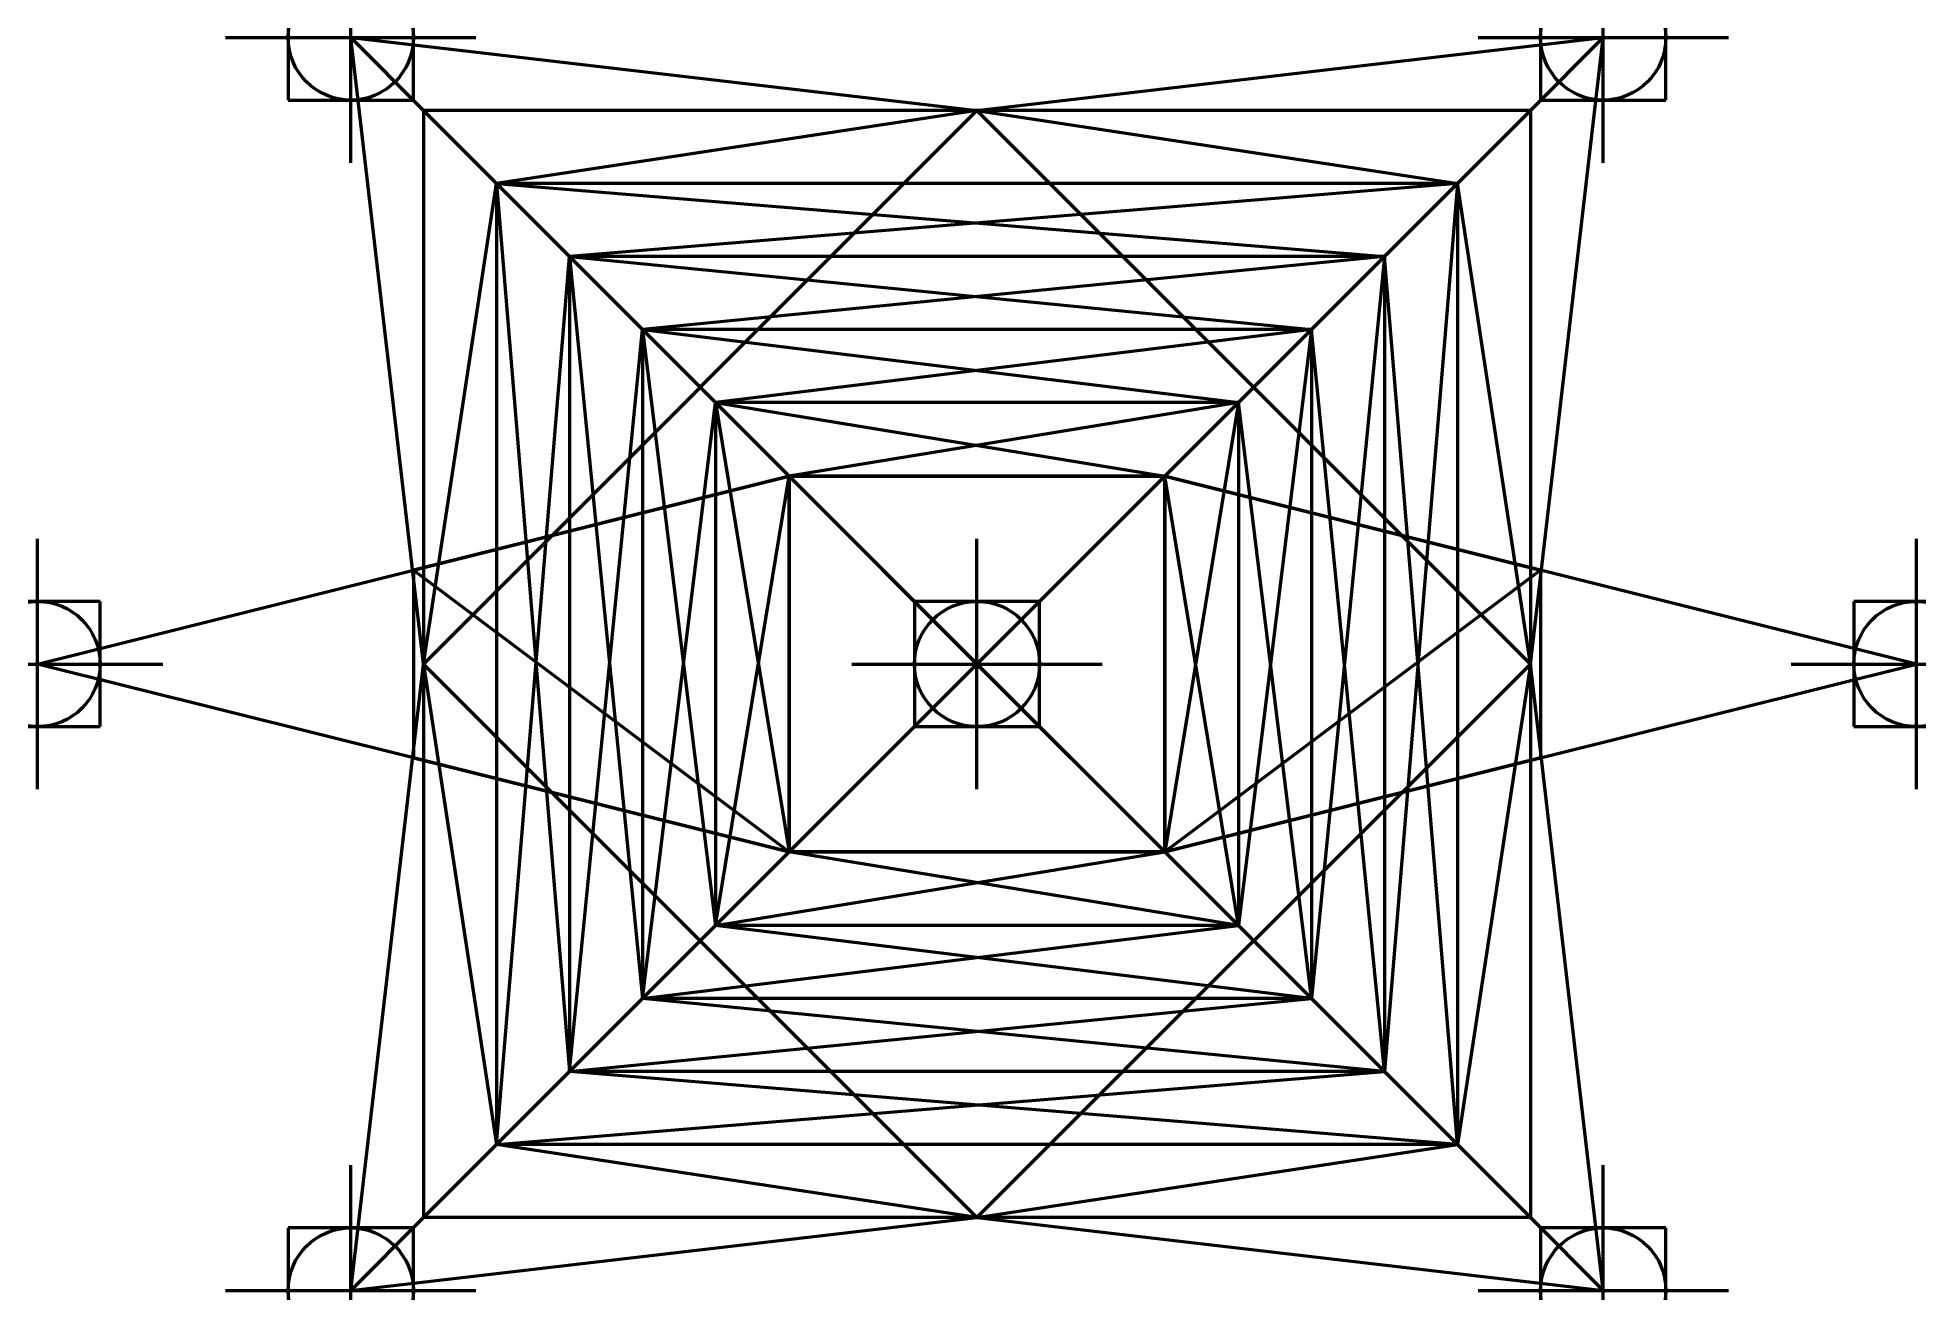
# Model space of a CAD drawing. Header units: millimetres. Extents: x -7.5 to 7.5, y -5 to 5.
import ezdxf

# ---------------------------------------------------------------- set-up
doc = ezdxf.new("R2010")
doc.units = ezdxf.units.MM
doc.header["$PDMODE"] = 98
doc.layers.add('AM_0', color=7, linetype='Continuous', lineweight=50)

msp = doc.modelspace()

# ---------------------------------------------------------------- linework, layer by layer
at = {"layer": 'AM_0', "color": 1}
for p, q in [((-5, 5), (0, 4.418, 4.993)), ((-4.418, 0, 4.993), (-5, 5)), ((0, 4.418, 4.993), (5, 5)), ((4.418, 0, 4.993), (5, 5)), ((0, 4.418, 4.993), (-3.835, 3.835, 9.985)), ((0, 4.418, 4.993), (3.835, 3.835, 9.985)), ((-4.418, 0, 4.993), (-3.835, 3.835, 9.985)), ((-3.835, 3.835, 9.985), (3.253, 3.253, 14.978)), ((3.835, 3.835, 9.985), (-3.835, 3.835, 9.985)), ((-3.835, 3.835, 9.985), (-3.253, -3.253, 14.978)), ((-3.835, 3.835, 9.985), (-3.835, -3.835, 9.985)), ((3.835, 3.835, 9.985), (-3.253, 3.253, 14.978)), ((3.835, 3.835, 9.985), (3.253, -3.253, 14.978)), ((4.418, 0, 4.993), (3.835, 3.835, 9.985)), ((3.835, 3.835, 9.985), (3.835, -3.835, 9.985)), ((-3.835, -3.835, 9.985), (-3.253, 3.253, 14.978)), ((-3.253, 3.253, 14.978), (2.67, 2.67, 19.97)), ((3.253, 3.253, 14.978), (-3.253, 3.253, 14.978)), ((-3.253, 3.253, 14.978), (-2.67, -2.67, 19.97)), ((-3.253, 3.253, 14.978), (-3.253, -3.253, 14.978)), ((3.253, 3.253, 14.978), (-2.67, 2.67, 19.97)), ((3.253, 3.253, 14.978), (2.67, -2.67, 19.97)), ((3.835, -3.835, 9.985), (3.253, 3.253, 14.978)), ((3.253, 3.253, 14.978), (3.253, -3.253, 14.978)), ((-3.253, -3.253, 14.978), (-2.67, 2.67, 19.97)), ((-2.67, 2.67, 19.97), (2.088, 2.088, 24.963)), ((2.67, 2.67, 19.97), (-2.67, 2.67, 19.97)), ((-2.67, 2.67, 19.97), (-2.088, -2.088, 24.963)), ((-2.67, 2.67, 19.97), (-2.67, -2.67, 19.97)), ((2.67, 2.67, 19.97), (-2.088, 2.088, 24.963)), ((2.67, 2.67, 19.97), (2.088, -2.088, 24.963)), ((3.253, -3.253, 14.978), (2.67, 2.67, 19.97)), ((2.67, 2.67, 19.97), (2.67, -2.67, 19.97)), ((-2.67, -2.67, 19.97), (-2.088, 2.088, 24.963)), ((-2.088, 2.088, 24.963), (1.5, 1.5, 30)), ((2.088, 2.088, 24.963), (-2.088, 2.088, 24.963)), ((-2.088, 2.088, 24.963), (-1.5, -1.5, 30)), ((-2.088, 2.088, 24.963), (-2.088, -2.088, 24.963)), ((2.088, 2.088, 24.963), (-1.5, 1.5, 30)), ((2.088, 2.088, 24.963), (1.5, -1.5, 30)), ((2.67, -2.67, 19.97), (2.088, 2.088, 24.963)), ((2.088, 2.088, 24.963), (2.088, -2.088, 24.963)), ((-2.088, -2.088, 24.963), (-1.5, 1.5, 30)), ((2.088, -2.088, 24.963), (1.5, 1.5, 30)), ((-5, -5), (-4.418, 0, 4.993)), ((-4.418, 0, 4.993), (-3.835, -3.835, 9.985)), ((4.418, 0, 4.993), (3.835, -3.835, 9.985)), ((5, -5), (4.418, 0, 4.993)), ((-2.088, -2.088, 24.963), (1.5, -1.5, 30)), ((2.088, -2.088, 24.963), (-1.5, -1.5, 30)), ((-2.67, -2.67, 19.97), (2.088, -2.088, 24.963)), ((2.67, -2.67, 19.97), (-2.088, -2.088, 24.963)), ((2.088, -2.088, 24.963), (-2.088, -2.088, 24.963)), ((-3.253, -3.253, 14.978), (2.67, -2.67, 19.97)), ((3.253, -3.253, 14.978), (-2.67, -2.67, 19.97)), ((2.67, -2.67, 19.97), (-2.67, -2.67, 19.97)), ((-3.835, -3.835, 9.985), (3.253, -3.253, 14.978)), ((3.835, -3.835, 9.985), (-3.253, -3.253, 14.978)), ((3.253, -3.253, 14.978), (-3.253, -3.253, 14.978)), ((0, -4.418, 4.993), (-3.835, -3.835, 9.985)), ((3.835, -3.835, 9.985), (-3.835, -3.835, 9.985)), ((0, -4.418, 4.993), (3.835, -3.835, 9.985)), ((-5, -5), (0, -4.418, 4.993)), ((0, -4.418, 4.993), (5, -5))]:
    msp.add_line(p, q, dxfattribs=at)
at = {"layer": 'AM_0', "color": 5}
for p, q in [((-5, 5), (-4.418, 4.418, 4.993)), ((5, 5), (4.418, 4.418, 4.993)), ((0, 4.418, 4.993), (-4.418, 4.418, 4.993)), ((-4.418, 4.418, 4.993), (-4.418, 0, 4.993)), ((-4.418, 4.418, 4.993), (-3.835, 3.835, 9.985)), ((4.418, 4.418, 4.993), (0, 4.418, 4.993)), ((4.418, 4.418, 4.993), (3.835, 3.835, 9.985)), ((4.418, 4.418, 4.993), (4.418, 0, 4.993)), ((-3.253, 3.253, 14.978), (-3.835, 3.835, 9.985)), ((3.253, 3.253, 14.978), (3.835, 3.835, 9.985)), ((-2.67, 2.67, 19.97), (-3.253, 3.253, 14.978)), ((3.253, 3.253, 14.978), (2.67, 2.67, 19.97)), ((-2.088, 2.088, 24.963), (-2.67, 2.67, 19.97)), ((2.67, 2.67, 19.97), (2.088, 2.088, 24.963)), ((-2.088, 2.088, 24.963), (-1.5, 1.5, 30)), ((2.088, 2.088, 24.963), (1.5, 1.5, 30)), ((1.5, 1.5, 30), (-1.5, 1.5, 30)), ((-1.5, 1.5, 30), (-1.5, 1.5, 33)), ((-1.5, 1.5, 30), (-1.5, -1.5, 30)), ((-1.5, 1.5, 36), (-1.5, 1.5, 33)), ((-1.5, 1.5, 45), (-1.5, -1.5, 45)), ((1.5, 1.5, 33), (1.5, 1.5, 30)), ((1.5, 1.5, 30), (1.5, -1.5, 30)), ((1.5, 1.5, 45), (1.5, -1.5, 45)), ((-1.5, 1.5, 36), (-1.5, 1.5, 39)), ((-1.5, 1.5, 39), (-1.5, 1.5, 42)), ((-1.5, 1.5, 42), (-1.5, 1.5, 45)), ((1.5, 1.5, 45), (-1.5, 1.5, 45)), ((1.5, 1.5, 45), (1.5, 1.5, 42)), ((1.5, 1.5, 42), (1.5, 1.5, 39)), ((1.5, 1.5, 39), (1.5, 1.5, 36)), ((1.5, 1.5, 36), (1.5, 1.5, 33)), ((-4.418, 0, 4.993), (-4.418, -4.418, 4.993)), ((4.418, 0, 4.993), (4.418, -4.418, 4.993)), ((-1.5, -1.5, 30), (-2.088, -2.088, 24.963)), ((-1.5, -1.5, 30), (-1.5, -1.5, 33)), ((-1.5, -1.5, 33), (-1.5, -1.5, 36)), ((-1.5, -1.5, 36), (-1.5, -1.5, 39)), ((-1.5, -1.5, 39), (-1.5, -1.5, 42)), ((-1.5, -1.5, 42), (-1.5, -1.5, 45)), ((1.5, -1.5, 45), (-1.5, -1.5, 45)), ((2.088, -2.088, 24.963), (1.5, -1.5, 30)), ((1.5, -1.5, 45), (1.5, -1.5, 42)), ((1.5, -1.5, 42), (1.5, -1.5, 39)), ((1.5, -1.5, 36), (1.5, -1.5, 33)), ((1.5, -1.5, 30), (1.5, -1.5, 33)), ((1.5, -1.5, 36), (1.5, -1.5, 39)), ((-2.088, -2.088, 24.963), (-2.67, -2.67, 19.97)), ((2.67, -2.67, 19.97), (2.088, -2.088, 24.963)), ((-2.67, -2.67, 19.97), (-3.253, -3.253, 14.978)), ((2.67, -2.67, 19.97), (3.253, -3.253, 14.978)), ((-3.253, -3.253, 14.978), (-3.835, -3.835, 9.985)), ((3.253, -3.253, 14.978), (3.835, -3.835, 9.985)), ((-3.835, -3.835, 9.985), (-4.418, -4.418, 4.993)), ((3.835, -3.835, 9.985), (4.418, -4.418, 4.993)), ((-5, -5), (-4.418, -4.418, 4.993)), ((0, -4.418, 4.993), (-4.418, -4.418, 4.993)), ((4.418, -4.418, 4.993), (0, -4.418, 4.993)), ((5, -5), (4.418, -4.418, 4.993))]:
    msp.add_line(p, q, dxfattribs=at)
at = {"layer": 'AM_0', "color": 5, "extrusion": (0, -1, 0)}
for p, q in [((0, 4.418, 4.993), (-4.418, 0, 4.993)), ((4.418, 0, 4.993), (0, 4.418, 4.993)), ((1.5, 1.5, 45), (-1.5, -1.5, 45)), ((1.5, 1.5, 30), (4.5, 0.75, 30)), ((-1.5, 1.5, 45), (1.5, -1.5, 45)), ((0, 0, 48), (-1.5, 1.5, 45)), ((0, 0, 48), (1.5, 1.5, 45)), ((1.5, 1.5, 36), (4.5, 0.75, 36)), ((1.5, 1.5, 42), (4.5, 0.75, 42)), ((4.5, 0.75, 30), (1.5, -1.5, 30)), ((4.5, 0.75, 36), (1.5, -1.5, 36)), ((4.5, 0.75, 42), (1.5, -1.5, 42)), ((7.5, 0, 30), (4.5, 0.75, 30)), ((7.5, 0, 36), (4.5, 0.75, 36)), ((7.5, 0, 42), (4.5, 0.75, 42)), ((0, -4.418, 4.993), (-4.418, 0, 4.993)), ((0, -4.418, 4.993), (4.418, 0, 4.993)), ((0, 0, 48), (-1.5, -1.5, 45)), ((0, 0, 48), (1.5, -1.5, 45)), ((4.5, -0.75, 30), (7.5, 0, 30)), ((4.5, -0.75, 36), (7.5, 0, 36)), ((4.5, -0.75, 42), (7.5, 0, 42)), ((1.5, -1.5, 30), (4.5, -0.75, 30)), ((1.5, -1.5, 36), (4.5, -0.75, 36)), ((1.5, -1.5, 42), (4.5, -0.75, 42)), ((-1.5, -1.5, 30), (1.5, -1.5, 30))]:
    msp.add_line(p, q, dxfattribs=at)
at = {"layer": 'AM_0', "color": 3, "extrusion": (-4e-16, -1, 0)}
for p, q in [((-4.5, 0.75, 31.5), (-1.5, 1.5, 33)), ((-4.5, 0.75, 37.5), (-1.5, 1.5, 39)), ((-4.5, 0.75, 43.5), (-1.5, 1.5, 45)), ((-7.5, 0, 30), (-4.5, 0.75, 31.5)), ((-7.5, 0, 36), (-4.5, 0.75, 37.5)), ((-7.5, 0, 42), (-4.5, 0.75, 43.5)), ((-4.5, -0.75, 31.5), (-7.5, 0, 30)), ((-4.5, -0.75, 37.5), (-7.5, 0, 36)), ((-4.5, -0.75, 43.5), (-7.5, 0, 42)), ((-1.5, -1.5, 33), (-4.5, -0.75, 31.5)), ((-1.5, -1.5, 39), (-4.5, -0.75, 37.5)), ((-1.5, -1.5, 45), (-4.5, -0.75, 43.5))]:
    msp.add_line(p, q, dxfattribs=at)
at = {"layer": 'AM_0', "color": 5, "extrusion": (-4e-16, -1, 0)}
for p, q in [((-1.5, 1.5, 30), (-4.5, 0.75, 30)), ((-1.5, 1.5, 36), (-4.5, 0.75, 36)), ((-1.5, 1.5, 42), (-4.5, 0.75, 42)), ((-7.5, 0, 30), (-4.5, 0.75, 30)), ((-7.5, 0, 36), (-4.5, 0.75, 36)), ((-7.5, 0, 42), (-4.5, 0.75, 42)), ((-4.5, 0.75, 30), (-1.5, -1.5, 30)), ((-4.5, 0.75, 36), (-1.5, -1.5, 36)), ((-4.5, 0.75, 42), (-1.5, -1.5, 42)), ((-4.5, -0.75, 30), (-7.5, 0, 30)), ((-4.5, -0.75, 36), (-7.5, 0, 36)), ((-4.5, -0.75, 42), (-7.5, 0, 42)), ((-1.5, -1.5, 30), (-4.5, -0.75, 30)), ((-1.5, -1.5, 36), (-4.5, -0.75, 36)), ((-1.5, -1.5, 42), (-4.5, -0.75, 42))]:
    msp.add_line(p, q, dxfattribs=at)
at = {"layer": 'AM_0'}
for p, q in [((1.5, 1.5, 30), (-1.5, 1.5, 30)), ((-1.5, 1.5, 30), (-1.5, -1.5, 30)), ((1.5, 1.5, 30), (1.5, -1.5, 30))]:
    msp.add_line(p, q, dxfattribs=at)
at = {"layer": 'AM_0', "color": 2}
for p, q in [((-1.5, 1.5, 30), (1.5, 1.5, 33)), ((-1.5, 1.5, 33), (1.5, 1.5, 30)), ((-1.5, 1.5, 33), (-1.5, -1.5, 33)), ((-1.5, 1.5, 36), (-1.5, -1.5, 36)), ((-1.5, 1.5, 39), (-1.5, -1.5, 39)), ((-1.5, 1.5, 42), (-1.5, -1.5, 42)), ((-1.5, -1.5, 30), (-1.5, 1.5, 33)), ((-1.5, 1.5, 33), (-1.5, -1.5, 36)), ((-1.5, -1.5, 36), (-1.5, 1.5, 39)), ((-1.5, 1.5, 39), (-1.5, -1.5, 42)), ((-1.5, 1.5, 42), (-1.5, -1.5, 39)), ((-1.5, -1.5, 39), (-1.5, 1.5, 36)), ((-1.5, 1.5, 36), (-1.5, -1.5, 33)), ((-1.5, -1.5, 33), (-1.5, 1.5, 30)), ((-1.5, 1.5, 42), (-1.5, -1.5, 45)), ((-1.5, -1.5, 42), (-1.5, 1.5, 45)), ((1.5, 1.5, 33), (1.5, -1.5, 33)), ((1.5, 1.5, 36), (1.5, -1.5, 36)), ((1.5, 1.5, 39), (1.5, -1.5, 39)), ((1.5, 1.5, 42), (1.5, -1.5, 42)), ((1.5, -1.5, 30), (1.5, 1.5, 33)), ((1.5, 1.5, 33), (1.5, -1.5, 36)), ((1.5, -1.5, 36), (1.5, 1.5, 39)), ((1.5, 1.5, 39), (1.5, -1.5, 42)), ((1.5, 1.5, 42), (1.5, -1.5, 39)), ((1.5, -1.5, 39), (1.5, 1.5, 36)), ((1.5, 1.5, 36), (1.5, -1.5, 33)), ((1.5, -1.5, 33), (1.5, 1.5, 30)), ((1.5, 1.5, 42), (1.5, -1.5, 45)), ((1.5, -1.5, 42), (1.5, 1.5, 45)), ((1.5, 1.5, 33), (-1.5, 1.5, 33)), ((1.5, 1.5, 36), (-1.5, 1.5, 36)), ((1.5, 1.5, 39), (-1.5, 1.5, 39)), ((1.5, 1.5, 42), (-1.5, 1.5, 42)), ((1.5, 1.5, 33), (-1.5, 1.5, 36)), ((-1.5, 1.5, 36), (1.5, 1.5, 39)), ((1.5, 1.5, 39), (-1.5, 1.5, 42)), ((1.5, 1.5, 42), (-1.5, 1.5, 39)), ((-1.5, 1.5, 39), (1.5, 1.5, 36)), ((1.5, 1.5, 36), (-1.5, 1.5, 33)), ((1.5, 1.5, 42), (-1.5, 1.5, 45)), ((-1.5, 1.5, 42), (1.5, 1.5, 45)), ((1.5, -1.5, 33), (-1.5, -1.5, 33)), ((1.5, -1.5, 36), (-1.5, -1.5, 36)), ((1.5, -1.5, 39), (-1.5, -1.5, 39)), ((1.5, -1.5, 42), (-1.5, -1.5, 42)), ((-1.5, -1.5, 30), (1.5, -1.5, 33)), ((1.5, -1.5, 33), (-1.5, -1.5, 36)), ((-1.5, -1.5, 36), (1.5, -1.5, 39)), ((1.5, -1.5, 39), (-1.5, -1.5, 42)), ((1.5, -1.5, 42), (-1.5, -1.5, 39)), ((-1.5, -1.5, 39), (1.5, -1.5, 36)), ((1.5, -1.5, 36), (-1.5, -1.5, 33)), ((-1.5, -1.5, 33), (1.5, -1.5, 30)), ((1.5, -1.5, 42), (-1.5, -1.5, 45)), ((-1.5, -1.5, 42), (1.5, -1.5, 45))]:
    msp.add_line(p, q, dxfattribs=at)
at = {"layer": 'AM_0', "color": 3, "extrusion": (0, -1, 0)}
for p, q in [((4.5, 0.75, 31.5), (1.5, 1.5, 33)), ((4.5, 0.75, 37.5), (1.5, 1.5, 39)), ((4.5, 0.75, 43.5), (1.5, 1.5, 45)), ((7.5, 0, 30), (4.5, 0.75, 31.5)), ((7.5, 0, 36), (4.5, 0.75, 37.5)), ((7.5, 0, 42), (4.5, 0.75, 43.5)), ((4.5, -0.75, 31.5), (7.5, 0, 30)), ((4.5, -0.75, 37.5), (7.5, 0, 36)), ((4.5, -0.75, 43.5), (7.5, 0, 42)), ((1.5, -1.5, 33), (4.5, -0.75, 31.5)), ((1.5, -1.5, 39), (4.5, -0.75, 37.5)), ((1.5, -1.5, 45), (4.5, -0.75, 43.5))]:
    msp.add_line(p, q, dxfattribs=at)
at = {"layer": 'AM_0', "color": 3}
for p, q in [((-4.5, 0.75, 31.5), (-1.5, 1.5, 30)), ((-4.5, 0.75, 37.5), (-1.5, 1.5, 36)), ((-4.5, 0.75, 43.5), (-1.5, 1.5, 42)), ((4.5, 0.75, 31.5), (1.5, 1.5, 30)), ((4.5, 0.75, 37.5), (1.5, 1.5, 36)), ((4.5, 0.75, 43.5), (1.5, 1.5, 42)), ((-4.5, 0.75, 30), (-4.5, 0.75, 31.5)), ((-4.5, 0.75, 31.5), (-4.5, -0.75, 31.5)), ((-4.5, 0.75, 30), (-4.5, -0.75, 30)), ((-4.5, 0.75, 30), (-4.5, -0.75, 31.5)), ((-4.5, 0.75, 31.5), (-4.5, -0.75, 30)), ((-4.5, 0.75, 36), (-4.5, 0.75, 37.5)), ((-4.5, 0.75, 37.5), (-4.5, -0.75, 37.5)), ((-4.5, 0.75, 36), (-4.5, -0.75, 36)), ((-4.5, 0.75, 36), (-4.5, -0.75, 37.5)), ((-4.5, 0.75, 37.5), (-4.5, -0.75, 36)), ((-4.5, 0.75, 42), (-4.5, 0.75, 43.5)), ((-4.5, 0.75, 43.5), (-4.5, -0.75, 43.5)), ((-4.5, 0.75, 42), (-4.5, -0.75, 42)), ((-4.5, 0.75, 42), (-4.5, -0.75, 43.5)), ((-4.5, 0.75, 43.5), (-4.5, -0.75, 42)), ((4.5, 0.75, 30), (4.5, 0.75, 31.5)), ((4.5, 0.75, 31.5), (4.5, -0.75, 31.5)), ((4.5, 0.75, 30), (4.5, -0.75, 30)), ((4.5, 0.75, 30), (4.5, -0.75, 31.5)), ((4.5, 0.75, 31.5), (4.5, -0.75, 30)), ((4.5, 0.75, 36), (4.5, 0.75, 37.5)), ((4.5, 0.75, 37.5), (4.5, -0.75, 37.5)), ((4.5, 0.75, 36), (4.5, -0.75, 36)), ((4.5, 0.75, 36), (4.5, -0.75, 37.5)), ((4.5, 0.75, 37.5), (4.5, -0.75, 36)), ((4.5, 0.75, 42), (4.5, 0.75, 43.5)), ((4.5, 0.75, 43.5), (4.5, -0.75, 43.5)), ((4.5, 0.75, 42), (4.5, -0.75, 42)), ((4.5, 0.75, 42), (4.5, -0.75, 43.5)), ((4.5, 0.75, 43.5), (4.5, -0.75, 42)), ((-4.5, -0.75, 30), (-4.5, -0.75, 31.5)), ((-4.5, -0.75, 31.5), (-1.5, -1.5, 30)), ((-4.5, -0.75, 36), (-4.5, -0.75, 37.5)), ((-4.5, -0.75, 37.5), (-1.5, -1.5, 36)), ((-4.5, -0.75, 42), (-4.5, -0.75, 43.5)), ((-4.5, -0.75, 43.5), (-1.5, -1.5, 42)), ((4.5, -0.75, 31.5), (1.5, -1.5, 30)), ((4.5, -0.75, 37.5), (1.5, -1.5, 36)), ((4.5, -0.75, 43.5), (1.5, -1.5, 42)), ((4.5, -0.75, 30), (4.5, -0.75, 31.5)), ((4.5, -0.75, 36), (4.5, -0.75, 37.5)), ((4.5, -0.75, 42), (4.5, -0.75, 43.5))]:
    msp.add_line(p, q, dxfattribs=at)
at = {"layer": 'AM_0', "color": 1, "extrusion": (0, -1, 0)}
for p in [(-5, 5), (5, 5), (-5, -5), (5, -5)]:
    msp.add_point(p, dxfattribs=at)
at = {"layer": 'AM_0', "color": 230, "extrusion": (-4e-16, -1, 0)}
for p in [(-7.5, 0, 30), (-7.5, 0, 36), (-7.5, 0, 42)]:
    msp.add_point(p, dxfattribs=at)
at = {"layer": 'AM_0', "color": 160, "extrusion": (0, -1, 0)}
msp.add_point((0, 0, 48), dxfattribs=at)
at = {"layer": 'AM_0', "color": 92, "extrusion": (0, -1, 0)}
for p in [(7.5, 0, 30), (7.5, 0, 36), (7.5, 0, 42)]:
    msp.add_point(p, dxfattribs=at)

doc.saveas('drawing.dxf')
